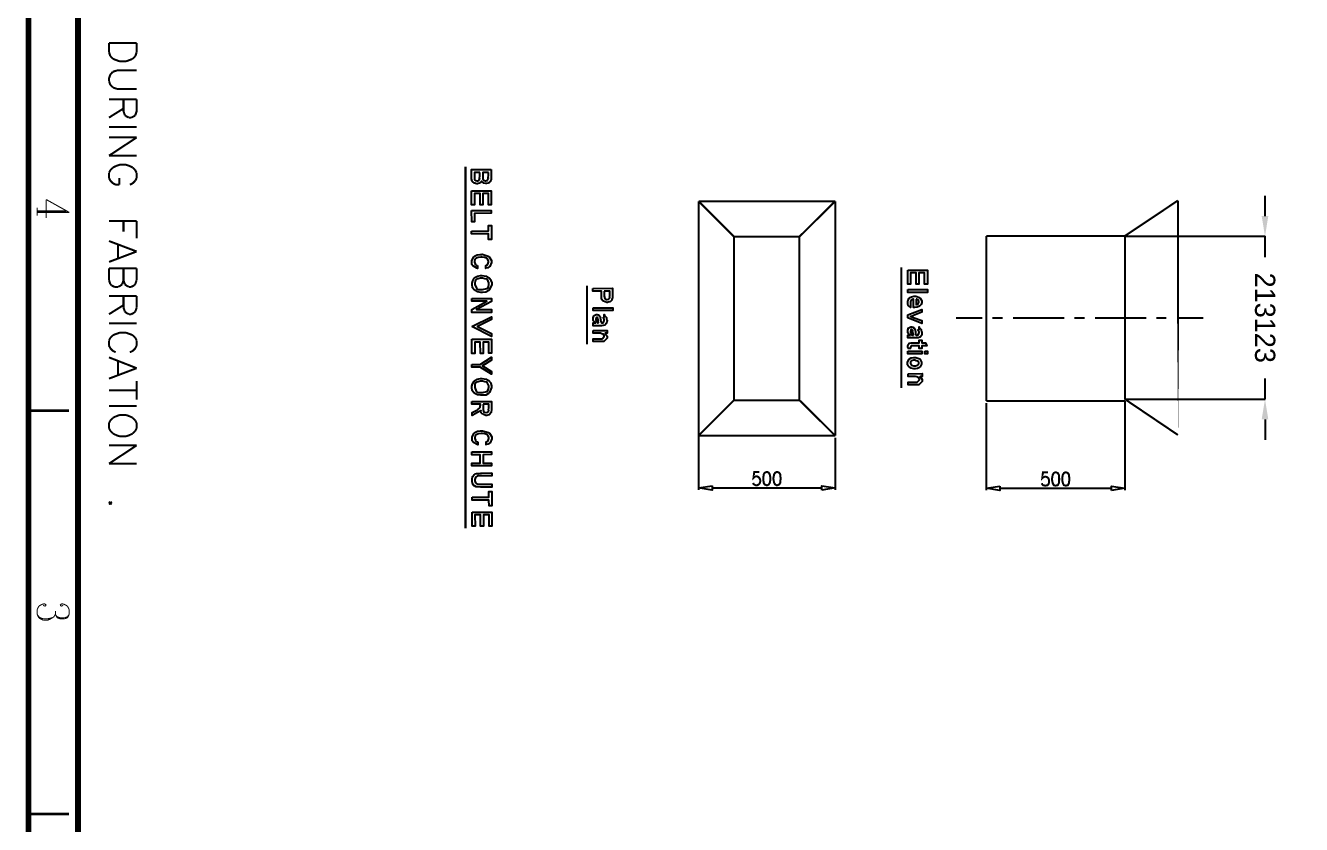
# Model space of a CAD drawing. Extents: x 0.1 to 11.6, y 0.3 to 16.3.
# Drawn here: x 0.11 to 6.42, y 4.23 to 8.18 of the extents above; entities that cross this region are included whole.
import ezdxf

# ---------------------------------------------------------------- set-up
doc = ezdxf.new("R2010")
doc.units = 0
doc.header["$MEASUREMENT"] = 0
doc.dimstyles.get("Standard").update_dxf_attribs({"dimtxt": 0.1, "dimasz": 0.1, "dimexe": 1.25, "dimexo": 0.625, "dimtad": 1, "dimtih": 1, "dimtxsty": 'Standard', "dimcen": 2.5, "dimazin": 3, "dimtfac": 1, "dimtmove": 0, "dimatfit": 3})

# ---------------------------------------------------------------- blocks, each defined once
blk = doc.blocks.new('_CLOSEDFILLED')
at = {"color": 0, "linetype": 'BYBLOCK'}
blk.add_solid([(-1, 0.164), (0, 0), (-1, -0.164)], dxfattribs=at)
blk = doc.blocks.new('*D5')
for p, q in [((6.237, 7.2383), (6.237, 7.3383)), ((5.5449, 7.1383), (6.237, 7.1383)), ((6.237, 7.0358), (6.237, 7.1383)), ((6.237, 6.3333), (6.237, 6.4358)), ((5.5449, 6.3333), (6.237, 6.3333)), ((6.237, 6.2333), (6.237, 6.1333))]:
    blk.add_line(p, q)
at = {"layer": 'Defpoints'}
for p in [(5.5449, 7.1383), (5.5449, 6.3333), (6.237, 6.3333)]:
    blk.add_point(p, dxfattribs=at)
at = {"xscale": 0.1, "yscale": 0.1}
for p, rotation in [((6.237, 7.1383), 270), ((6.237, 6.3333), 90)]:
    blk.add_blockref('_CLOSEDFILLED', p, dxfattribs=dict(at, rotation=rotation))
at = {"insert": (6.237, 6.7358), "char_height": 0.1, "attachment_point": 5, "rotation": 270}
blk.add_mtext('213123', dxfattribs=at)

msp = doc.modelspace()

# ---------------------------------------------------------------- linework, layer by layer
at = {"color": 0}
for points, const_width in [([(0.126682, 0.29834), (0.126682, 16.24)], 0.028333), ([(0.37169, 0.521647), (0.37169, 16.04)], 0.028333), ([(0.661675, 8.09332), (0.525011, 8.09332)], 0.01), ([(0.525011, 8.04833), (0.525011, 8.09332)], 0.01), ([(0.661675, 8.09332), (0.661675, 8.04833)], 0.01), ([(0.531685, 8.02832), (0.525011, 8.04833)], 0.01), ([(0.544976, 8.01497), (0.531685, 8.02832)], 0.01), ([(0.558322, 8.00999), (0.544976, 8.01497)], 0.01), ([(0.57666, 8.00331), (0.558322, 8.00999)], 0.01), ([(0.610026, 8.00331), (0.57666, 8.00331)], 0.01), ([(0.62831, 8.00999), (0.610026, 8.00331)], 0.01), ([(0.641656, 8.01497), (0.62831, 8.00999)], 0.01), ([(0.655003, 8.02832), (0.641656, 8.01497)], 0.01), ([(0.661675, 8.04833), (0.655003, 8.02832)], 0.01), ([(0.544976, 7.95167), (0.531685, 7.93832)], 0.01), ([(0.564996, 7.95833), (0.544976, 7.95167)], 0.01), ([(0.661675, 7.95833), (0.564996, 7.95833)], 0.01), ([(0.531685, 7.93832), (0.525011, 7.91835)], 0.01), ([(0.525011, 7.91835), (0.525011, 7.905)], 0.01), ([(0.525011, 7.905), (0.531685, 7.88667)], 0.01), ([(0.531685, 7.88667), (0.544976, 7.87332)], 0.01), ([(0.661675, 7.815), (0.525011, 7.815)], 0.01), ([(0.544976, 7.87332), (0.564996, 7.86664)], 0.01), ([(0.564996, 7.86664), (0.661675, 7.86664)], 0.01), ([(0.596679, 7.75667), (0.596679, 7.815)], 0.01), ([(0.661675, 7.815), (0.661675, 7.75667)], 0.01), ([(0.596679, 7.77001), (0.525011, 7.72499)], 0.01), ([(0.603353, 7.73665), (0.596679, 7.75667)], 0.01), ([(0.661675, 7.75667), (0.655003, 7.73665)], 0.01), ([(0.610026, 7.73167), (0.603353, 7.73665)], 0.01), ([(0.623318, 7.72499), (0.610026, 7.73167)], 0.01), ([(0.634983, 7.72499), (0.623318, 7.72499)], 0.01), ([(0.648329, 7.73167), (0.634983, 7.72499)], 0.01), ([(0.655003, 7.73665), (0.648329, 7.73167)], 0.01), ([(0.661675, 7.67833), (0.525011, 7.67833)], 0.01), ([(0.661675, 7.62668), (0.525011, 7.62668)], 0.01), ([(0.661675, 7.62668), (0.525011, 7.53668)], 0.01), ([(0.661675, 7.53668), (0.525011, 7.53668)], 0.01), ([(0.531685, 7.465), (0.525011, 7.45167)], 0.01), ([(0.525011, 7.45167), (0.525011, 7.42665)], 0.01), ([(0.544976, 7.47835), (0.531685, 7.465)], 0.01), ([(0.558322, 7.48503), (0.544976, 7.47835)], 0.01), ([(0.57666, 7.49164), (0.558322, 7.48503)], 0.01), ([(0.610026, 7.49164), (0.57666, 7.49164)], 0.01), ([(0.62831, 7.48503), (0.610026, 7.49164)], 0.01), ([(0.641656, 7.47835), (0.62831, 7.48503)], 0.01), ([(0.655003, 7.465), (0.641656, 7.47835)], 0.01), ([(0.661675, 7.45167), (0.655003, 7.465)], 0.01), ([(0.661675, 7.42665), (0.661675, 7.45167)], 0.01), ([(2.286589, 7.48167), (2.286589, 5.69499)], 0.01), ([(0.525011, 7.42665), (0.531685, 7.41336)], 0.01), ([(0.531685, 7.41336), (0.544976, 7.40001)], 0.01), ([(0.544976, 7.40001), (0.558322, 7.39333)], 0.01), ([(0.558322, 7.39333), (0.57666, 7.39333)], 0.01), ([(0.57666, 7.42665), (0.57666, 7.39333)], 0.01), ([(0.62831, 7.39333), (0.641656, 7.40001)], 0.01), ([(0.641656, 7.40001), (0.655003, 7.41336)], 0.01), ([(0.655003, 7.41336), (0.661675, 7.42665)], 0.01), ([(0.328342, 7.25667), (0.215007, 7.31999)], 0.005208), ([(0.215007, 7.31999), (0.215007, 7.22835)], 0.005208), ([(3.438229, 6.15332), (3.438229, 7.31168)], 0.01), ([(3.438229, 7.31168), (4.113249, 7.31168)], 0.01), ([(3.438229, 7.31168), (3.613249, 7.31168)], 0.01), ([(3.613249, 7.13667), (3.438229, 7.31168)], 0.01), ([(3.936549, 7.13667), (4.113249, 7.31168)], 0.01), ([(4.113249, 7.31168), (4.113249, 6.15332)], 0.01), ([(5.806549, 7.315), (5.544899, 7.13997), (4.859889, 7.13997)], 0.01), ([(0.169976, 7.28), (0.169976, 7.24001)], 0.005208), ([(0.313314, 7.26335), (0.169976, 7.26335)], 0.005208), ([(0.328342, 7.25667), (0.169976, 7.25667)], 0.005208), ([(0.661675, 7.21332), (0.525011, 7.21332)], 0.01), ([(0.596679, 7.21332), (0.596679, 7.16168)], 0.01), ([(0.661675, 7.21332), (0.661675, 7.12831)], 0.01), ([(4.859889, 7.13997), (4.859889, 6.32497)], 0.01), ([(5.544899, 7.13997), (5.544899, 6.33333)], 0.01), ([(0.661675, 7.06332), (0.525011, 7.11501)], 0.01), ([(0.661675, 7.06332), (0.525011, 7.01167)], 0.01), ([(0.569988, 7.09668), (0.569988, 7.03168)], 0.01), ([(0.661675, 6.97999), (0.525011, 6.97999)], 0.01), ([(0.525011, 6.92165), (0.525011, 6.97999)], 0.01), ([(0.596679, 6.97999), (0.596679, 6.92165)], 0.01), ([(0.661675, 6.97999), (0.661675, 6.92165)], 0.01), ([(4.439909, 6.98503), (4.439909, 6.38835)], 0.01), ([(0.531685, 6.90169), (0.525011, 6.92165)], 0.01), ([(0.538357, 6.89501), (0.531685, 6.90169)], 0.01), ([(0.55165, 6.88835), (0.538357, 6.89501)], 0.01), ([(0.569988, 6.88835), (0.55165, 6.88835)], 0.01), ([(0.583333, 6.89501), (0.569988, 6.88835)], 0.01), ([(0.590007, 6.90169), (0.583333, 6.89501)], 0.01), ([(0.596679, 6.92165), (0.590007, 6.90169)], 0.01), ([(0.603353, 6.90169), (0.596679, 6.92165)], 0.01), ([(0.610026, 6.89501), (0.603353, 6.90169)], 0.01), ([(0.623318, 6.88835), (0.610026, 6.89501)], 0.01), ([(0.634983, 6.88835), (0.623318, 6.88835)], 0.01), ([(0.648329, 6.89501), (0.634983, 6.88835)], 0.01), ([(0.655003, 6.90169), (0.648329, 6.89501)], 0.01), ([(0.661675, 6.92165), (0.655003, 6.90169)], 0.01), ([(2.886579, 6.89501), (2.886579, 6.60499)], 0.01), ([(0.661675, 6.84332), (0.525011, 6.84332)], 0.01), ([(0.596679, 6.785), (0.596679, 6.84332)], 0.01), ([(0.661675, 6.84332), (0.661675, 6.785)], 0.01), ([(0.596679, 6.79833), (0.525011, 6.75331)], 0.01), ([(0.603353, 6.76665), (0.596679, 6.785)], 0.01), ([(0.610026, 6.75999), (0.603353, 6.76665)], 0.01), ([(0.623318, 6.75331), (0.610026, 6.75999)], 0.01), ([(0.634983, 6.75331), (0.623318, 6.75331)], 0.01), ([(0.648329, 6.75999), (0.634983, 6.75331)], 0.01), ([(0.655003, 6.76665), (0.648329, 6.75999)], 0.01), ([(0.661675, 6.785), (0.655003, 6.76665)], 0.01), ([(0.661675, 6.70833), (0.525011, 6.70833)], 0.01), ([(4.839929, 6.73503), (4.709869, 6.73503)], 0.01), ([(4.941539, 6.73503), (4.889889, 6.73503)], 0.01), ([(5.244929, 6.73503), (4.991569, 6.73503)], 0.01), ([(5.346539, 6.73503), (5.294899, 6.73503)], 0.01), ([(5.649869, 6.73503), (5.396569, 6.73503)], 0.01), ([(5.749909, 6.73503), (5.699899, 6.73503)], 0.01), ([(5.931549, 6.73503), (5.801569, 6.73503)], 0.01), ([(0.531685, 6.63667), (0.525011, 6.62332)], 0.01), ([(0.525011, 6.62332), (0.525011, 6.59831)], 0.01), ([(0.544976, 6.65001), (0.531685, 6.63667)], 0.01), ([(0.558322, 6.655), (0.544976, 6.65001)], 0.01), ([(0.57666, 6.66168), (0.558322, 6.655)], 0.01), ([(0.610026, 6.66168), (0.57666, 6.66168)], 0.01), ([(0.62831, 6.655), (0.610026, 6.66168)], 0.01), ([(0.641656, 6.65001), (0.62831, 6.655)], 0.01), ([(0.655003, 6.63667), (0.641656, 6.65001)], 0.01), ([(0.661675, 6.62332), (0.655003, 6.63667)], 0.01), ([(0.661675, 6.59831), (0.661675, 6.62332)], 0.01), ([(0.525011, 6.59831), (0.531685, 6.58501)], 0.01), ([(0.531685, 6.58501), (0.544976, 6.57167)], 0.01), ([(0.544976, 6.57167), (0.558322, 6.565)], 0.01), ([(0.62831, 6.565), (0.641656, 6.57167)], 0.01), ([(0.641656, 6.57167), (0.655003, 6.58501)], 0.01), ([(0.655003, 6.58501), (0.661675, 6.59831)], 0.01), ([(0.661675, 6.48665), (0.525011, 6.53999)], 0.01), ([(0.569988, 6.52001), (0.569988, 6.45503)], 0.01), ([(0.661675, 6.48665), (0.525011, 6.435)], 0.01), ([(0.661675, 6.37668), (0.525011, 6.37668)], 0.01), ([(0.661675, 6.42333), (0.661675, 6.33165)], 0.01), ([(0.661675, 6.30003), (0.525011, 6.30003)], 0.01), ([(3.438229, 6.32835), (3.438229, 6.15332)], 0.01), ([(3.613249, 6.32835), (3.438229, 6.15332)], 0.01), ([(3.936549, 6.32835), (4.113249, 6.15332)], 0.01), ([(5.544899, 6.32497), (4.859889, 6.32497)], 0.01), ([(4.859889, 6.315), (4.859889, 5.88336)], 0.01), ([(5.806549, 6.15668), (5.544899, 6.33333)], 0.01), ([(5.544899, 6.32497), (5.544899, 5.88336)], 0.01), ([(0.32666, 6.27669), (0.126682, 6.27669)], 0.013333), ([(0.544976, 6.24164), (0.531685, 6.22835)], 0.01), ([(0.558322, 6.24832), (0.544976, 6.24164)], 0.01), ([(0.57666, 6.25499), (0.558322, 6.24832)], 0.01), ([(0.610026, 6.25499), (0.57666, 6.25499)], 0.01), ([(0.62831, 6.24832), (0.610026, 6.25499)], 0.01), ([(0.641656, 6.24164), (0.62831, 6.24832)], 0.01), ([(0.655003, 6.22835), (0.641656, 6.24164)], 0.01), ([(0.531685, 6.22835), (0.525011, 6.215)], 0.01), ([(0.525011, 6.215), (0.525011, 6.19)], 0.01), ([(0.525011, 6.19), (0.531685, 6.17665)], 0.01), ([(0.531685, 6.17665), (0.544976, 6.16336)], 0.01), ([(0.641656, 6.16336), (0.655003, 6.17665)], 0.01), ([(0.661675, 6.215), (0.655003, 6.22835)], 0.01), ([(0.655003, 6.17665), (0.661675, 6.19)], 0.01), ([(0.661675, 6.19), (0.661675, 6.215)], 0.01), ([(0.544976, 6.16336), (0.558322, 6.15668)], 0.01), ([(0.558322, 6.15668), (0.57666, 6.15001)], 0.01), ([(0.57666, 6.15001), (0.610026, 6.15001)], 0.01), ([(0.610026, 6.15001), (0.62831, 6.15668)], 0.01), ([(0.62831, 6.15668), (0.641656, 6.16336)], 0.01), ([(4.113249, 6.15332), (3.438229, 6.15332)], 0.01), ([(3.438229, 6.15332), (3.438229, 5.97835)], 0.01), ([(3.438229, 6.15332), (3.613249, 6.15332)], 0.01), ([(3.438229, 6.14333), (3.438229, 5.88499)], 0.01), ([(4.113249, 6.15332), (3.936549, 6.15332)], 0.01), ([(4.113249, 6.14333), (4.113249, 5.88499)], 0.01), ([(0.661675, 6.10499), (0.525011, 6.10499)], 0.01), ([(0.661675, 6.10499), (0.525011, 6.01497)], 0.01), ([(0.661675, 6.01497), (0.525011, 6.01497)], 0.01), ([(3.738249, 5.97331), (3.713249, 5.97331), (3.709869, 5.94499), (3.713249, 5.94835), (3.719909, 5.95167), (3.728219, 5.95167), (3.734889, 5.94835), (3.739889, 5.94168), (3.743249, 5.93332), (3.743249, 5.92665), (3.739889, 5.91667), (3.734889, 5.91168), (3.728219, 5.90831), (3.719909, 5.90831), (3.713249, 5.91168), (3.709869, 5.91336), (3.708249, 5.91997)], 0.01), ([(5.164899, 5.97168), (5.139889, 5.97168), (5.136579, 5.94336), (5.139889, 5.94667), (5.148249, 5.94997), (5.154909, 5.94997), (5.163219, 5.94667), (5.168209, 5.94), (5.169899, 5.93164), (5.169899, 5.92503), (5.168209, 5.91499), (5.163219, 5.90831), (5.154909, 5.90668), (5.148249, 5.90668), (5.139889, 5.90831), (5.136579, 5.91168), (5.134899, 5.91835)], 0.01), ([(4.046579, 5.89501), (3.504909, 5.89501)], 0.01), ([(5.478219, 5.89333), (4.926569, 5.89333)], 0.01), ([(0.531685, 5.82667), (0.525011, 5.81999)], 0.01), ([(0.525011, 5.81999), (0.531685, 5.81332)], 0.01), ([(0.538357, 5.81999), (0.531685, 5.82667)], 0.01), ([(0.531685, 5.81332), (0.538357, 5.81999)], 0.01), ([(0.169976, 5.29335), (0.178331, 5.31)], 0.005208), ([(0.178331, 5.31), (0.185004, 5.315)], 0.005208), ([(0.185004, 5.315), (0.199978, 5.32167)], 0.005208), ([(0.199978, 5.32167), (0.208333, 5.32167)], 0.005208), ([(0.208333, 5.31), (0.199978, 5.315)], 0.005208), ([(0.208333, 5.32167), (0.215007, 5.315)], 0.005208), ([(0.215007, 5.315), (0.208333, 5.31)], 0.005208), ([(0.283311, 5.315), (0.289985, 5.32167)], 0.005208), ([(0.289985, 5.31), (0.283311, 5.315)], 0.005208), ([(0.289985, 5.32167), (0.29834, 5.32167)], 0.005208), ([(0.29834, 5.315), (0.289985, 5.31)], 0.005208), ([(0.29834, 5.32167), (0.313314, 5.315)], 0.005208), ([(0.313314, 5.315), (0.319988, 5.31)], 0.005208), ([(0.319988, 5.31), (0.328342, 5.29335)], 0.005208), ([(0.169976, 5.27001), (0.169976, 5.29335)], 0.005208), ([(0.178331, 5.25331), (0.169976, 5.27001)], 0.005208), ([(0.178331, 5.25836), (0.169976, 5.27001)], 0.005208), ([(0.185004, 5.25331), (0.178331, 5.25836)], 0.005208), ([(0.185004, 5.24832), (0.178331, 5.25331)], 0.005208), ([(0.199978, 5.24832), (0.185004, 5.25331)], 0.005208), ([(0.199978, 5.24164), (0.185004, 5.24832)], 0.005208), ([(0.223307, 5.24832), (0.199978, 5.24832)], 0.005208), ([(0.223307, 5.24164), (0.199978, 5.24164)], 0.005208), ([(0.245008, 5.25331), (0.223307, 5.24832)], 0.005208), ([(0.238336, 5.24832), (0.223307, 5.24164)], 0.005208), ([(0.25331, 5.25836), (0.238336, 5.24832)], 0.005208), ([(0.259983, 5.27001), (0.25331, 5.25836)], 0.005208), ([(0.259983, 5.27001), (0.259983, 5.28668)], 0.005208), ([(0.268337, 5.25331), (0.259983, 5.27001)], 0.005208), ([(0.268337, 5.25836), (0.259983, 5.27001)], 0.005208), ([(0.283311, 5.25331), (0.268337, 5.25836)], 0.005208), ([(0.283311, 5.24832), (0.268337, 5.25331)], 0.005208), ([(0.305012, 5.25331), (0.283311, 5.25331)], 0.005208), ([(0.305012, 5.24832), (0.283311, 5.24832)], 0.005208), ([(0.319988, 5.25836), (0.305012, 5.25331)], 0.005208), ([(0.319988, 5.25331), (0.305012, 5.24832)], 0.005208), ([(0.328342, 5.27001), (0.319988, 5.25331)], 0.005208), ([(0.328342, 5.27001), (0.319988, 5.25836)], 0.005208), ([(0.328342, 5.29335), (0.328342, 5.27001)], 0.005208), ([(0.32666, 4.28331), (0.126682, 4.28331)], 0.013333)]:
    msp.add_lwpolyline(points, dxfattribs=dict(at, const_width=const_width))
for points, const_width in [([(0.126682, 16.24), (11.565, 16.24), (11.565, 0.29834), (0.126682, 0.29834), (0.126682, 16.24)], 0.005208), ([(5.806549, 6.15668), (5.806549, 7.315), (5.806549, 6.15668)], 0.01), ([(3.936549, 7.13667), (3.936549, 6.32835), (3.613249, 6.32835), (3.613249, 7.13667), (3.936549, 7.13667)], 0.01), ([(5.544899, 7.13835), (5.544899, 6.33165), (5.544899, 7.13835)], 0.01), ([(3.773249, 5.97331), (3.764889, 5.97), (3.759899, 5.96164), (3.758219, 5.94499), (3.758219, 5.93668), (3.759899, 5.91997), (3.764889, 5.91168), (3.773249, 5.90831), (3.778229, 5.90831), (3.784909, 5.91168), (3.789899, 5.91997), (3.793209, 5.93668), (3.793209, 5.94499), (3.789899, 5.96164), (3.784909, 5.97), (3.778229, 5.97331), (3.773249, 5.97331)], 0.01), ([(3.823219, 5.97331), (3.816539, 5.97), (3.811549, 5.96164), (3.808229, 5.94499), (3.808229, 5.93668), (3.811549, 5.91997), (3.816539, 5.91168), (3.823219, 5.90831), (3.828259, 5.90831), (3.836569, 5.91168), (3.841549, 5.91997), (3.843229, 5.93668), (3.843229, 5.94499), (3.841549, 5.96164), (3.836569, 5.97), (3.828259, 5.97331), (3.823219, 5.97331)], 0.01), ([(5.199899, 5.97168), (5.193219, 5.96832), (5.188229, 5.96001), (5.184929, 5.94336), (5.184929, 5.93332), (5.188229, 5.91835), (5.193219, 5.90831), (5.199899, 5.90668), (5.204889, 5.90668), (5.213249, 5.90831), (5.218229, 5.91835), (5.219909, 5.93332), (5.219909, 5.94336), (5.218229, 5.96001), (5.213249, 5.96832), (5.204889, 5.97168), (5.199899, 5.97168)], 0.01), ([(5.249909, 5.97168), (5.243249, 5.96832), (5.238249, 5.96001), (5.234889, 5.94336), (5.234889, 5.93332), (5.238249, 5.91835), (5.243249, 5.90831), (5.249909, 5.90668), (5.254909, 5.90668), (5.263209, 5.90831), (5.268259, 5.91835), (5.269889, 5.93332), (5.269889, 5.94336), (5.268259, 5.96001), (5.263209, 5.96832), (5.254909, 5.97168), (5.249909, 5.97168)], 0.01)]:
    msp.add_lwpolyline(points, close=True, dxfattribs=dict(at, const_width=const_width))
for points in [[(2.413709, 7.46799), (2.413709, 7.43283), (2.413709, 7.42893), (2.412959, 7.41808), (2.412839, 7.41721), (2.411759, 7.41613), (2.409689, 7.41174), (2.409259, 7.40875), (2.408719, 7.4081), (2.407579, 7.40679), (2.403829, 7.40315), (2.401119, 7.40181), (2.400249, 7.40136), (2.399329, 7.40067), (2.391019, 7.39854), (2.388319, 7.39854), (2.386959, 7.39854), (2.376269, 7.40126), (2.375299, 7.40181), (2.374049, 7.40201), (2.366889, 7.40956), (2.366399, 7.41049), (2.365429, 7.40881), (2.362009, 7.40386), (2.358909, 7.40213), (2.357939, 7.40158), (2.355869, 7.40082), (2.349639, 7.39876), (2.345249, 7.39833), (2.343829, 7.39833), (2.341819, 7.39833), (2.335859, 7.39899), (2.332439, 7.4005), (2.331459, 7.40093), (2.330319, 7.40115), (2.322289, 7.40733), (2.321689, 7.4081), (2.320829, 7.4081), (2.318109, 7.412), (2.317299, 7.41829), (2.317139, 7.41938), (2.316969, 7.41949), (2.316649, 7.42563), (2.316479, 7.4369), (2.316479, 7.43956), (2.316479, 7.46778), (2.413709, 7.46799)], [(2.358149, 7.45389), (2.330369, 7.45389), (2.330369, 7.43565), (2.330369, 7.43229), (2.330909, 7.42269), (2.331029, 7.42219), (2.331139, 7.42062), (2.334829, 7.41547), (2.335369, 7.41504), (2.335469, 7.41433), (2.342039, 7.41222), (2.344259, 7.41222), (2.346219, 7.41222), (2.351539, 7.41407), (2.352079, 7.41439), (2.351969, 7.41461), (2.356409, 7.42003), (2.356639, 7.42068), (2.356579, 7.42068), (2.356209, 7.42594), (2.358149, 7.43506), (2.358149, 7.43804), (2.358149, 7.45389)], [(2.399819, 7.4541), (2.372039, 7.45389), (2.372039, 7.43978), (2.372039, 7.43685), (2.372089, 7.4279), (2.372369, 7.42469), (2.372469, 7.42415), (2.372519, 7.42253), (2.373889, 7.41769), (2.376219, 7.41601), (2.376819, 7.41547), (2.377039, 7.41471), (2.384039, 7.41243), (2.386359, 7.41243), (2.387229, 7.41243), (2.394889, 7.41482), (2.395479, 7.41525), (2.395259, 7.41547), (2.399279, 7.42242), (2.399389, 7.42329), (2.399389, 7.42329), (2.397969, 7.42817), (2.399819, 7.43837), (2.399819, 7.44174), (2.399819, 7.4541)], [(2.316649, 7.36313), (2.413869, 7.36333), (2.414089, 7.29389), (2.400209, 7.29389), (2.399979, 7.34944), (2.372209, 7.34924), (2.372429, 7.29368), (2.358539, 7.29368), (2.358319, 7.34924), (2.330539, 7.34924), (2.330759, 7.29368), (2.316869, 7.29368), (2.316649, 7.36313)], [(2.316819, 7.26568), (2.414039, 7.26589), (2.414039, 7.252), (2.330709, 7.25179), (2.330909, 7.21013), (2.317029, 7.21013), (2.316819, 7.26568)], [(2.316969, 7.16433), (2.400299, 7.16456), (2.400299, 7.19233), (2.414189, 7.19233), (2.414409, 7.12289), (2.400529, 7.12289), (2.400299, 7.15067), (2.316969, 7.15044), (2.316969, 7.16433)], [(2.345189, 6.99365), (2.345189, 6.97976), (2.342799, 6.98042), (2.325279, 6.99035), (2.324139, 6.99169), (2.322399, 6.99208), (2.318109, 6.99968), (2.317189, 7.01079), (2.317189, 7.01297), (2.317189, 7.01947), (2.327829, 7.03733), (2.329999, 7.03901), (2.331029, 7.04042), (2.343509, 7.04622), (2.359569, 7.04921), (2.364939, 7.04921), (2.368299, 7.04926), (2.399219, 7.04096), (2.401389, 7.03922), (2.403459, 7.03717), (2.414409, 7.01839), (2.414409, 7.0121), (2.414409, 7.00928), (2.406109, 6.98975), (2.404429, 6.98822), (2.403079, 6.98665), (2.396459, 6.98242), (2.388749, 6.98047), (2.386859, 6.97999), (2.386859, 6.99387), (2.387889, 6.99414), (2.396229, 6.99974), (2.396829, 7.0006), (2.396569, 7.00087), (2.398299, 7.00537), (2.400529, 7.01107), (2.400529, 7.01297), (2.400529, 7.01725), (2.393799, 7.02924), (2.392499, 7.03011), (2.390649, 7.03033), (2.381209, 7.0331), (2.369439, 7.03538), (2.366459, 7.03532), (2.362109, 7.03532), (2.349089, 7.03401), (2.340469, 7.03097), (2.339109, 7.03011), (2.337109, 7.02854), (2.332049, 7.02229), (2.331079, 7.01563), (2.331079, 7.0134), (2.331079, 7.01031), (2.333959, 7.0019), (2.334549, 7.00103), (2.334829, 6.99962), (2.338459, 6.99571), (2.343999, 6.99403), (2.345189, 6.99365)], [(2.366779, 6.94461), (2.368679, 6.94467), (2.389249, 6.94157), (2.390869, 6.94092), (2.391839, 6.93956), (2.402909, 6.93375), (2.403889, 6.93289), (2.404649, 6.93192), (2.411859, 6.92285), (2.412359, 6.92182), (2.412079, 6.92008), (2.416039, 6.90756), (2.416039, 6.90338), (2.416039, 6.90018), (2.405409, 6.87489), (2.403229, 6.87299), (2.401009, 6.87011), (2.387719, 6.8629), (2.371229, 6.86133), (2.367429, 6.86128), (2.362159, 6.86128), (2.346389, 6.86415), (2.334009, 6.87071), (2.331839, 6.87256), (2.328579, 6.87354), (2.320499, 6.88439), (2.318819, 6.89958), (2.318819, 6.90272), (2.318819, 6.90663), (2.321969, 6.91835), (2.329459, 6.93147), (2.331619, 6.93332), (2.332649, 6.935), (2.345189, 6.94151), (2.361359, 6.94461), (2.366779, 6.94461)], [(4.471429, 6.97108), (4.568649, 6.97131), (4.568869, 6.90186), (4.554979, 6.90186), (4.554759, 6.95742), (4.526979, 6.95719), (4.527209, 6.90164), (4.513319, 6.90164), (4.513089, 6.95719), (4.485319, 6.95719), (4.485539, 6.90164), (4.471649, 6.90164), (4.471429, 6.97108)], [(2.367429, 6.93072), (2.360909, 6.93072), (2.342859, 6.92638), (2.341389, 6.92551), (2.339219, 6.92389), (2.333789, 6.91613), (2.332709, 6.90625), (2.332709, 6.90294), (2.332709, 6.90007), (2.340139, 6.88124), (2.341609, 6.88037), (2.342319, 6.87907), (2.351539, 6.87582), (2.363899, 6.87517), (2.368079, 6.87517), (2.370299, 6.87522), (2.392279, 6.87956), (2.393689, 6.88037), (2.394659, 6.88081), (2.399439, 6.88797), (2.402149, 6.90022), (2.402149, 6.90315), (2.402149, 6.90886), (2.394889, 6.92507), (2.393469, 6.92594), (2.391569, 6.92606), (2.381909, 6.92856), (2.370299, 6.93078), (2.367429, 6.93072)], [(2.916469, 6.88108), (3.013689, 6.88129), (3.013689, 6.847), (3.013689, 6.84353), (3.012939, 6.83393), (3.012829, 6.83311), (3.011749, 6.8316), (3.009679, 6.82601), (3.009249, 6.8226), (3.008709, 6.82183), (3.007569, 6.82042), (3.003659, 6.81651), (3.000569, 6.81511), (2.999589, 6.81467), (2.997639, 6.81401), (2.991719, 6.81222), (2.987979, 6.81185), (2.986789, 6.81185), (2.984729, 6.81179), (2.967959, 6.8176), (2.966609, 6.81879), (2.964479, 6.81939), (2.959279, 6.82796), (2.958139, 6.84153), (2.958139, 6.84462), (2.958139, 6.86719), (2.916469, 6.86719), (2.916469, 6.88108)], [(4.471589, 6.87506), (4.568819, 6.87528), (4.568819, 6.86139), (4.471589, 6.86117), (4.471589, 6.87506)], [(2.317569, 6.83132), (2.414789, 6.83154), (2.414789, 6.81679), (2.340579, 6.77578), (2.415009, 6.77599), (2.415009, 6.7621), (2.317789, 6.76188), (2.317789, 6.77729), (2.392219, 6.81765), (2.317569, 6.81744), (2.317569, 6.83132)], [(2.972029, 6.86719), (2.972029, 6.84549), (2.972029, 6.84169), (2.975069, 6.83106), (2.975719, 6.83029), (2.976049, 6.82915), (2.983749, 6.82574), (2.986359, 6.82574), (2.987109, 6.82574), (2.994219, 6.82813), (2.994819, 6.82856), (2.994649, 6.82878), (2.998999, 6.83479), (2.999159, 6.8355), (2.999109, 6.8355), (2.997969, 6.83832), (2.999799, 6.84403), (2.999799, 6.84592), (2.999799, 6.8674), (2.972029, 6.86719)], [(4.485539, 6.8004), (4.485759, 6.78694), (4.484619, 6.78733), (4.475999, 6.79514), (4.475339, 6.79628), (4.474409, 6.79661), (4.472079, 6.80274), (4.471649, 6.81076), (4.471649, 6.81342), (4.471649, 6.81603), (4.473819, 6.82374), (4.479029, 6.83317), (4.480549, 6.83447), (4.481299, 6.83524), (4.490259, 6.83942), (4.501819, 6.84207), (4.505719, 6.84207), (4.512229, 6.84207), (4.530249, 6.83578), (4.531759, 6.83447), (4.532899, 6.83268), (4.541089, 6.81874), (4.541089, 6.81407), (4.541089, 6.81093), (4.538549, 6.80149), (4.532749, 6.79563), (4.531109, 6.79432), (4.529109, 6.79237), (4.518529, 6.78749), (4.506799, 6.78651), (4.502899, 6.78651), (4.502089, 6.78651), (4.500249, 6.78651), (4.499649, 6.78651), (4.499429, 6.82818), (4.498289, 6.82813), (4.489609, 6.82433), (4.489009, 6.82362), (4.488149, 6.82215), (4.485539, 6.81565), (4.485539, 6.81342), (4.485539, 6.81147), (4.485539, 6.80707), (4.485539, 6.80561), (4.485539, 6.80431), (4.485539, 6.80138), (4.485539, 6.8004)], [(4.513319, 6.82818), (4.513319, 6.8004), (4.514289, 6.80051), (4.521889, 6.80322), (4.522429, 6.80365), (4.522429, 6.80404), (4.527209, 6.81158), (4.527209, 6.81407), (4.527209, 6.81407), (4.526229, 6.81776), (4.523959, 6.82319), (4.523299, 6.82383), (4.521939, 6.82374), (4.517659, 6.82574), (4.514339, 6.82813), (4.513319, 6.82818)], [(2.916639, 6.78504), (3.013859, 6.78526), (3.013859, 6.77138), (2.916639, 6.77115), (2.916639, 6.78504)], [(2.930579, 6.71044), (2.929279, 6.71121), (2.920269, 6.71935), (2.919729, 6.72021), (2.918969, 6.72026), (2.917069, 6.72444), (2.916689, 6.72976), (2.916689, 6.7315), (2.916689, 6.73535), (2.920819, 6.74604), (2.921679, 6.7469), (2.922119, 6.74707), (2.931719, 6.75211), (2.934929, 6.75211), (2.937039, 6.75211), (2.942729, 6.75049), (2.943389, 6.75017), (2.943159, 6.74946), (2.945229, 6.74642), (2.949079, 6.7455), (2.949459, 6.74496), (2.949409, 6.74387), (2.952929, 6.73828), (2.953149, 6.73758), (2.952659, 6.73639), (2.952719, 6.73215), (2.954509, 6.72944), (2.954659, 6.72846), (2.954069, 6.72613), (2.955049, 6.71739), (2.957979, 6.71143), (2.958359, 6.71044), (2.958959, 6.71044), (2.960259, 6.71044), (2.960749, 6.71044), (2.962799, 6.71044), (2.968549, 6.71262), (2.968999, 6.71306), (2.968609, 6.71349), (2.972249, 6.72114), (2.972249, 6.72368), (2.972249, 6.72618), (2.969689, 6.73313), (2.969209, 6.73367), (2.968719, 6.73361), (2.967039, 6.73519), (2.971219, 6.73801), (2.972249, 6.73822), (2.972249, 6.75211), (2.972189, 6.75211), (2.972959, 6.74783), (2.973759, 6.74735), (2.974639, 6.74604), (2.982339, 6.73867), (2.982889, 6.73758), (2.982549, 6.73551), (2.983969, 6.7289), (2.986139, 6.72401), (2.986139, 6.72239), (2.986139, 6.72011), (2.985479, 6.71326), (2.983969, 6.70958), (2.983539, 6.70871), (2.982399, 6.70719), (2.979029, 6.70253), (2.977229, 6.70107), (2.976589, 6.70068), (2.975499, 6.69993), (2.967209, 6.69738), (2.966179, 6.69721), (2.964869, 6.69706), (2.958839, 6.69656), (2.956839, 6.69656), (2.945769, 6.69656), (2.941369, 6.69656), (2.931459, 6.69656), (2.928189, 6.69656), (2.925369, 6.69656), (2.919029, 6.69656), (2.916909, 6.69656), (2.916689, 6.71044), (2.920159, 6.71044), (2.927979, 6.71044), (2.930579, 6.71044)], [(4.471819, 6.74957), (4.541259, 6.77735), (4.541259, 6.76346), (4.499589, 6.74718), (4.498459, 6.74576), (4.486899, 6.74278), (4.485709, 6.7424), (4.486569, 6.74154), (4.497639, 6.73817), (4.498939, 6.73763), (4.541259, 6.72179), (4.541469, 6.7079), (4.471819, 6.7346), (4.471819, 6.74957)], [(2.317789, 6.692), (2.415009, 6.74083), (2.415009, 6.72694), (2.345569, 6.692), (2.415229, 6.6575), (2.415229, 6.64361), (2.317789, 6.692)], [(2.944469, 6.71044), (2.944249, 6.71132), (2.942409, 6.72379), (2.942299, 6.72542), (2.941369, 6.72613), (2.940179, 6.73014), (2.941109, 6.73307), (2.940999, 6.73346), (2.940619, 6.73335), (2.938889, 6.73432), (2.939259, 6.73671), (2.939039, 6.73693), (2.938609, 6.7366), (2.936609, 6.73639), (2.936279, 6.73822), (2.936219, 6.73822), (2.935189, 6.73822), (2.932369, 6.73606), (2.932089, 6.73562), (2.931719, 6.73421), (2.930579, 6.72911), (2.930579, 6.72738), (2.930579, 6.72504), (2.932209, 6.71875), (2.932539, 6.71804), (2.932689, 6.71675), (2.936659, 6.71229), (2.937089, 6.71197), (2.937089, 6.71197), (2.941159, 6.71044), (2.942509, 6.71044), (2.944469, 6.71044)], [(4.485819, 6.6499), (4.484509, 6.65067), (4.475499, 6.65881), (4.474959, 6.65967), (4.474209, 6.65972), (4.472299, 6.6639), (4.471929, 6.66922), (4.471929, 6.67096), (4.471929, 6.67481), (4.476049, 6.68549), (4.476909, 6.68636), (4.477339, 6.68653), (4.486959, 6.69157), (4.490149, 6.69157), (4.492259, 6.69157), (4.497969, 6.68994), (4.498619, 6.68961), (4.498399, 6.68892), (4.500459, 6.68587), (4.504319, 6.68494), (4.504689, 6.6844), (4.504639, 6.68332), (4.508159, 6.67774), (4.508389, 6.67703), (4.507889, 6.67583), (4.507939, 6.6716), (4.509729, 6.66889), (4.509899, 6.66792), (4.509299, 6.66558), (4.510279, 6.65685), (4.513209, 6.65088), (4.513589, 6.6499), (4.514189, 6.6499), (4.515479, 6.6499), (4.515979, 6.6499), (4.518039, 6.6499), (4.523789, 6.65207), (4.524219, 6.6525), (4.523839, 6.65294), (4.527479, 6.6606), (4.527479, 6.66314), (4.527479, 6.66564), (4.524929, 6.67258), (4.524439, 6.67312), (4.523959, 6.67307), (4.522269, 6.67464), (4.526439, 6.67746), (4.527479, 6.67768), (4.527479, 6.69157), (4.527429, 6.69157), (4.528179, 6.68728), (4.528999, 6.68679), (4.529869, 6.6855), (4.537569, 6.67811), (4.538109, 6.67703), (4.537789, 6.67497), (4.539189, 6.66835), (4.541369, 6.66347), (4.541369, 6.66183), (4.541369, 6.65956), (4.540719, 6.65272), (4.539189, 6.64904), (4.538759, 6.64817), (4.537619, 6.64665), (4.534259, 6.64199), (4.532469, 6.64051), (4.531819, 6.64014), (4.530729, 6.63938), (4.522429, 6.63683), (4.521399, 6.63667), (4.520089, 6.6365), (4.514079, 6.63601), (4.512069, 6.63601), (4.500999, 6.63601), (4.496609, 6.63601), (4.486679, 6.63601), (4.483429, 6.63601), (4.480609, 6.63601), (4.474259, 6.63601), (4.472139, 6.63601), (4.471929, 6.6499), (4.475399, 6.6499), (4.483209, 6.6499), (4.485819, 6.6499)], [(2.317959, 6.62924), (2.415179, 6.62944), (2.415389, 6.56), (2.401499, 6.56), (2.401289, 6.61556), (2.373509, 6.61535), (2.373719, 6.55979), (2.359829, 6.55979), (2.359619, 6.61535), (2.331839, 6.61535), (2.332049, 6.55979), (2.318159, 6.55979), (2.317959, 6.62924)], [(2.916799, 6.67333), (2.986249, 6.67356), (2.986249, 6.65967), (2.976049, 6.65944), (2.977399, 6.65836), (2.986249, 6.64421), (2.986249, 6.63949), (2.986249, 6.63471), (2.969749, 6.61779), (2.958689, 6.61779), (2.917019, 6.61779), (2.916799, 6.63167), (2.955429, 6.63168), (2.961289, 6.63168), (2.972359, 6.64274), (2.972359, 6.64383), (2.972359, 6.6466), (2.968719, 6.65414), (2.968009, 6.65489), (2.966499, 6.65489), (2.960469, 6.65717), (2.953749, 6.65944), (2.951519, 6.65944), (2.916799, 6.65944), (2.916799, 6.67333)], [(4.487219, 6.58356), (4.473329, 6.58356), (4.473009, 6.58447), (4.472029, 6.59115), (4.472029, 6.59332), (4.472029, 6.59608), (4.473439, 6.60374), (4.473759, 6.60439), (4.473929, 6.60444), (4.478219, 6.60954), (4.478759, 6.60981), (4.478759, 6.60981), (4.482549, 6.60943), (4.489119, 6.61133), (4.491339, 6.61133), (4.527579, 6.61133), (4.527579, 6.62522), (4.541469, 6.62543), (4.541469, 6.61154), (4.559269, 6.61154), (4.566649, 6.59765), (4.541469, 6.59765), (4.541469, 6.58376), (4.527579, 6.58356), (4.527579, 6.59744), (4.493959, 6.59744), (4.492589, 6.59744), (4.488749, 6.5969), (4.488529, 6.59679), (4.488299, 6.59614), (4.487109, 6.59413), (4.486569, 6.5944), (4.486569, 6.5944), (4.486409, 6.59375), (4.485909, 6.59065), (4.485909, 6.58963), (4.485909, 6.58811), (4.487009, 6.58421), (4.487219, 6.58356)], [(4.499709, 6.6499), (4.499479, 6.65076), (4.497639, 6.66325), (4.497529, 6.66488), (4.496609, 6.66558), (4.495409, 6.6696), (4.496329, 6.67253), (4.496229, 6.6729), (4.495839, 6.67279), (4.494109, 6.67378), (4.494499, 6.67617), (4.494279, 6.67638), (4.493839, 6.67606), (4.491829, 6.67583), (4.491509, 6.67768), (4.491459, 6.67768), (4.490429, 6.67768), (4.487609, 6.67551), (4.487329, 6.67507), (4.486959, 6.67367), (4.485819, 6.66857), (4.485819, 6.66683), (4.485819, 6.6645), (4.487439, 6.65821), (4.487759, 6.6575), (4.487929, 6.65619), (4.491889, 6.65175), (4.492319, 6.65142), (4.492319, 6.65142), (4.496389, 6.6499), (4.497749, 6.6499), (4.499709, 6.6499)], [(4.472139, 6.57118), (4.541579, 6.5714), (4.541579, 6.55751), (4.472139, 6.55729), (4.472139, 6.57118)], [(4.555469, 6.5714), (4.569359, 6.5714), (4.569359, 6.55751), (4.555469, 6.55751), (4.555469, 6.5714)], [(2.318109, 6.50543), (2.359139, 6.50543), (2.415329, 6.54036), (2.415329, 6.52647), (2.370189, 6.49869), (2.415549, 6.47071), (2.415549, 6.45703), (2.358909, 6.49154), (2.318109, 6.49154), (2.318109, 6.50543)], [(4.505459, 6.53967), (4.512289, 6.53967), (4.531279, 6.53207), (4.532789, 6.53054), (4.533439, 6.52892), (4.540179, 6.51633), (4.540179, 6.5121), (4.540179, 6.50711), (4.532749, 6.49343), (4.531279, 6.49214), (4.529369, 6.49013), (4.519999, 6.48514), (4.509899, 6.4841), (4.506539, 6.4841), (4.501499, 6.48411), (4.487549, 6.48703), (4.486359, 6.48758), (4.484939, 6.4879), (4.475499, 6.49647), (4.474859, 6.49756), (4.473979, 6.49756), (4.471219, 6.50276), (4.470729, 6.5096), (4.470729, 6.51189), (4.470729, 6.51693), (4.478109, 6.53076), (4.479619, 6.53207), (4.480329, 6.53282), (4.489389, 6.537), (4.501439, 6.53967), (4.505459, 6.53967)], [(4.505459, 6.52578), (4.501539, 6.52576), (4.490689, 6.52251), (4.489829, 6.52186), (4.488639, 6.52051), (4.485269, 6.51622), (4.484619, 6.51297), (4.484619, 6.51189), (4.484619, 6.50939), (4.488959, 6.50256), (4.489829, 6.5019), (4.490259, 6.50092), (4.501979, 6.498), (4.505889, 6.498), (4.509679, 6.498), (4.520209, 6.50147), (4.521079, 6.50211), (4.521189, 6.50244), (4.526289, 6.50956), (4.526289, 6.51189), (4.526289, 6.51438), (4.521939, 6.52121), (4.521079, 6.52186), (4.519459, 6.52171), (4.513429, 6.5236), (4.507399, 6.52578), (4.505459, 6.52578)], [(2.366229, 6.43576), (2.368139, 6.43582), (2.388689, 6.43272), (2.390329, 6.43207), (2.391299, 6.43072), (2.402369, 6.42492), (2.403339, 6.42404), (2.404109, 6.42307), (2.411319, 6.41401), (2.411819, 6.41297), (2.411539, 6.41124), (2.415499, 6.39871), (2.415499, 6.39453), (2.415499, 6.39133), (2.404869, 6.36604), (2.402689, 6.36415), (2.400469, 6.36128), (2.387179, 6.35406), (2.370689, 6.35249), (2.366889, 6.35243), (2.361619, 6.35243), (2.345839, 6.35531), (2.333469, 6.36187), (2.331299, 6.36372), (2.328039, 6.36469), (2.319959, 6.37554), (2.318279, 6.39074), (2.318279, 6.39388), (2.318279, 6.39779), (2.321429, 6.4095), (2.328909, 6.42264), (2.331079, 6.42447), (2.332109, 6.42617), (2.344649, 6.43267), (2.360819, 6.43576), (2.366229, 6.43576)], [(4.473759, 6.45936), (4.543209, 6.45958), (4.543209, 6.44569), (4.533009, 6.44547), (4.534369, 6.44439), (4.543209, 6.43024), (4.543209, 6.42551), (4.543209, 6.42074), (4.526719, 6.40381), (4.515649, 6.40381), (4.473979, 6.40381), (4.473759, 6.41769), (4.512399, 6.41769), (4.518259, 6.41769), (4.529319, 6.42876), (4.529319, 6.42985), (4.529319, 6.43261), (4.525689, 6.44015), (4.524979, 6.44092), (4.523469, 6.44092), (4.517439, 6.44319), (4.510719, 6.44547), (4.508479, 6.44547), (4.473759, 6.44547), (4.473759, 6.45936)], [(2.366889, 6.42188), (2.360369, 6.42188), (2.342319, 6.41753), (2.340839, 6.41667), (2.338679, 6.41504), (2.333249, 6.40728), (2.332159, 6.3974), (2.332159, 6.3941), (2.332159, 6.39122), (2.339589, 6.3724), (2.341069, 6.37153), (2.341779, 6.37022), (2.350999, 6.36697), (2.363359, 6.36632), (2.367539, 6.36632), (2.369759, 6.36638), (2.391729, 6.37071), (2.393149, 6.37153), (2.394119, 6.37196), (2.398899, 6.37913), (2.401609, 6.39139), (2.401609, 6.39432), (2.401609, 6.40001), (2.394339, 6.41624), (2.392929, 6.4171), (2.391019, 6.41721), (2.381369, 6.41971), (2.369759, 6.42193), (2.366889, 6.42188)], [(2.318499, 6.32249), (2.415719, 6.32269), (2.415719, 6.28668), (2.415719, 6.2839), (2.413759, 6.26796), (2.413329, 6.26693), (2.411909, 6.2659), (2.405299, 6.2576), (2.404219, 6.25694), (2.402909, 6.25603), (2.392659, 6.25325), (2.389249, 6.25325), (2.387289, 6.25319), (2.372429, 6.25885), (2.371229, 6.25999), (2.369159, 6.26053), (2.364119, 6.26671), (2.362649, 6.27507), (2.362329, 6.27669), (2.361509, 6.27576), (2.354839, 6.27246), (2.354079, 6.27169), (2.352679, 6.27061), (2.339979, 6.26357), (2.338029, 6.26281), (2.318709, 6.25304), (2.318709, 6.26693), (2.342579, 6.27929), (2.343399, 6.27951), (2.349579, 6.28401), (2.354959, 6.28907), (2.355389, 6.2895), (2.355389, 6.2895), (2.356529, 6.29118), (2.358909, 6.29465), (2.359079, 6.29514), (2.358479, 6.29546), (2.358259, 6.29904), (2.360159, 6.30328), (2.360159, 6.30469), (2.360159, 6.3086), (2.318499, 6.3086), (2.318499, 6.32249)], [(2.374049, 6.3086), (2.374049, 6.2934), (2.374049, 6.28999), (2.374369, 6.27974), (2.375139, 6.27539), (2.375359, 6.27474), (2.375459, 6.27349), (2.379579, 6.26942), (2.380119, 6.2691), (2.380179, 6.26861), (2.386319, 6.26714), (2.388369, 6.26714), (2.389249, 6.26714), (2.396729, 6.26953), (2.397279, 6.26996), (2.397049, 6.27018), (2.401289, 6.27675), (2.401399, 6.27756), (2.401399, 6.27756), (2.399979, 6.28136), (2.401829, 6.28993), (2.401829, 6.29275), (2.401829, 6.30881), (2.374049, 6.3086)], [(2.346709, 6.12218), (2.346709, 6.10829), (2.344319, 6.10894), (2.326789, 6.11887), (2.325649, 6.12022), (2.323909, 6.12061), (2.319639, 6.12819), (2.318709, 6.13932), (2.318709, 6.1415), (2.318709, 6.148), (2.329339, 6.16585), (2.331509, 6.16754), (2.332539, 6.16894), (2.345019, 6.17475), (2.361079, 6.17774), (2.366459, 6.17774), (2.369819, 6.17779), (2.400749, 6.16949), (2.402909, 6.16775), (2.404969, 6.16569), (2.415929, 6.14692), (2.415929, 6.14063), (2.415929, 6.13781), (2.407639, 6.11828), (2.405959, 6.11675), (2.404589, 6.11518), (2.397969, 6.11094), (2.390269, 6.109), (2.388369, 6.10851), (2.388369, 6.1224), (2.389399, 6.12267), (2.397759, 6.12825), (2.398359, 6.12913), (2.398079, 6.12939), (2.399819, 6.1339), (2.402039, 6.1396), (2.402039, 6.1415), (2.402039, 6.14578), (2.395319, 6.15776), (2.394009, 6.15864), (2.392159, 6.15886), (2.382729, 6.16162), (2.370959, 6.1639), (2.367969, 6.16385), (2.363639, 6.16385), (2.350609, 6.16254), (2.341979, 6.1595), (2.340639, 6.15864), (2.338619, 6.15707), (2.333579, 6.15082), (2.332589, 6.14415), (2.332589, 6.14193), (2.332589, 6.13883), (2.335469, 6.13043), (2.336069, 6.12956), (2.336339, 6.12815), (2.339979, 6.12424), (2.345509, 6.12256), (2.346709, 6.12218)], [(2.317469, 6.07308), (2.414689, 6.07329), (2.414689, 6.0594), (2.373029, 6.05919), (2.373229, 6.01753), (2.414899, 6.01774), (2.414899, 6.00385), (2.317679, 6.00364), (2.317679, 6.01753), (2.359339, 6.01753), (2.359139, 6.05919), (2.317469, 6.05919), (2.317469, 6.07308)], [(2.416319, 5.96869), (2.416319, 5.95481), (2.362929, 5.95458), (2.358799, 5.95458), (2.347019, 5.95389), (2.346429, 5.95372), (2.344649, 5.95269), (2.339219, 5.94982), (2.337149, 5.94797), (2.336659, 5.94721), (2.335749, 5.94581), (2.332979, 5.93631), (2.332979, 5.93311), (2.332979, 5.92968), (2.335859, 5.92019), (2.336459, 5.91943), (2.336779, 5.91813), (2.344259, 5.91417), (2.345139, 5.91401), (2.345139, 5.91401), (2.350229, 5.91308), (2.358909, 5.91292), (2.361839, 5.91292), (2.416519, 5.91314), (2.416519, 5.89925), (2.366399, 5.89903), (2.360279, 5.89903), (2.343069, 5.90033), (2.341869, 5.90056), (2.339979, 5.90067), (2.330759, 5.90511), (2.329939, 5.90576), (2.328479, 5.90582), (2.324189, 5.90935), (2.322619, 5.91488), (2.322119, 5.91596), (2.321369, 5.91683), (2.319089, 5.92871), (2.319089, 5.93267), (2.319089, 5.93744), (2.321579, 5.95068), (2.322119, 5.95176), (2.322399, 5.95193), (2.329509, 5.96132), (2.330369, 5.96197), (2.330369, 5.96197), (2.334179, 5.96414), (2.340079, 5.96658), (2.341009, 5.96674), (2.341719, 5.96604), (2.350179, 5.96658), (2.361509, 5.96847), (2.365319, 5.96847), (2.416319, 5.96869)], [(2.319249, 5.84853), (2.402579, 5.84874), (2.402579, 5.87651), (2.416469, 5.87651), (2.416689, 5.80707), (2.402799, 5.80707), (2.402579, 5.83485), (2.319249, 5.83464), (2.319249, 5.84853)], [(3.504909, 5.905), (3.504909, 5.88336), (3.438229, 5.89501), (3.504909, 5.905)], [(4.046579, 5.88336), (4.046579, 5.905), (4.113249, 5.89501), (4.046579, 5.88336)], [(4.926569, 5.90332), (4.926569, 5.88167), (4.859889, 5.89333), (4.926569, 5.90332)], [(5.478219, 5.88167), (5.478219, 5.90332), (5.544899, 5.89333), (5.478219, 5.88167)], [(2.319409, 5.77496), (2.416639, 5.77518), (2.416859, 5.70574), (2.402969, 5.70574), (2.402749, 5.76129), (2.374969, 5.76107), (2.375189, 5.70551), (2.361299, 5.70551), (2.361079, 5.76107), (2.333299, 5.76107), (2.333519, 5.70551), (2.319639, 5.70551), (2.319409, 5.77496)]]:
    msp.add_lwpolyline(points, close=True, dxfattribs=at)

# ---------------------------------------------------------------- dimensions: what is measured, and where the dimension line sits
at = {"linetype": 'Continuous'}
dim = msp.add_linear_dim(base=(6.236967, 6.33333), p1=(5.544899, 6.33333), p2=(5.544899, 7.13835), angle=90, text='213123', dimstyle='Standard', dxfattribs=at)
dim.commit()
dim.dimension.update_dxf_attribs({"geometry": '*D5', "text_midpoint": (6.236967, 6.73584), "text_rotation": 270})

doc.saveas('drawing.dxf')
